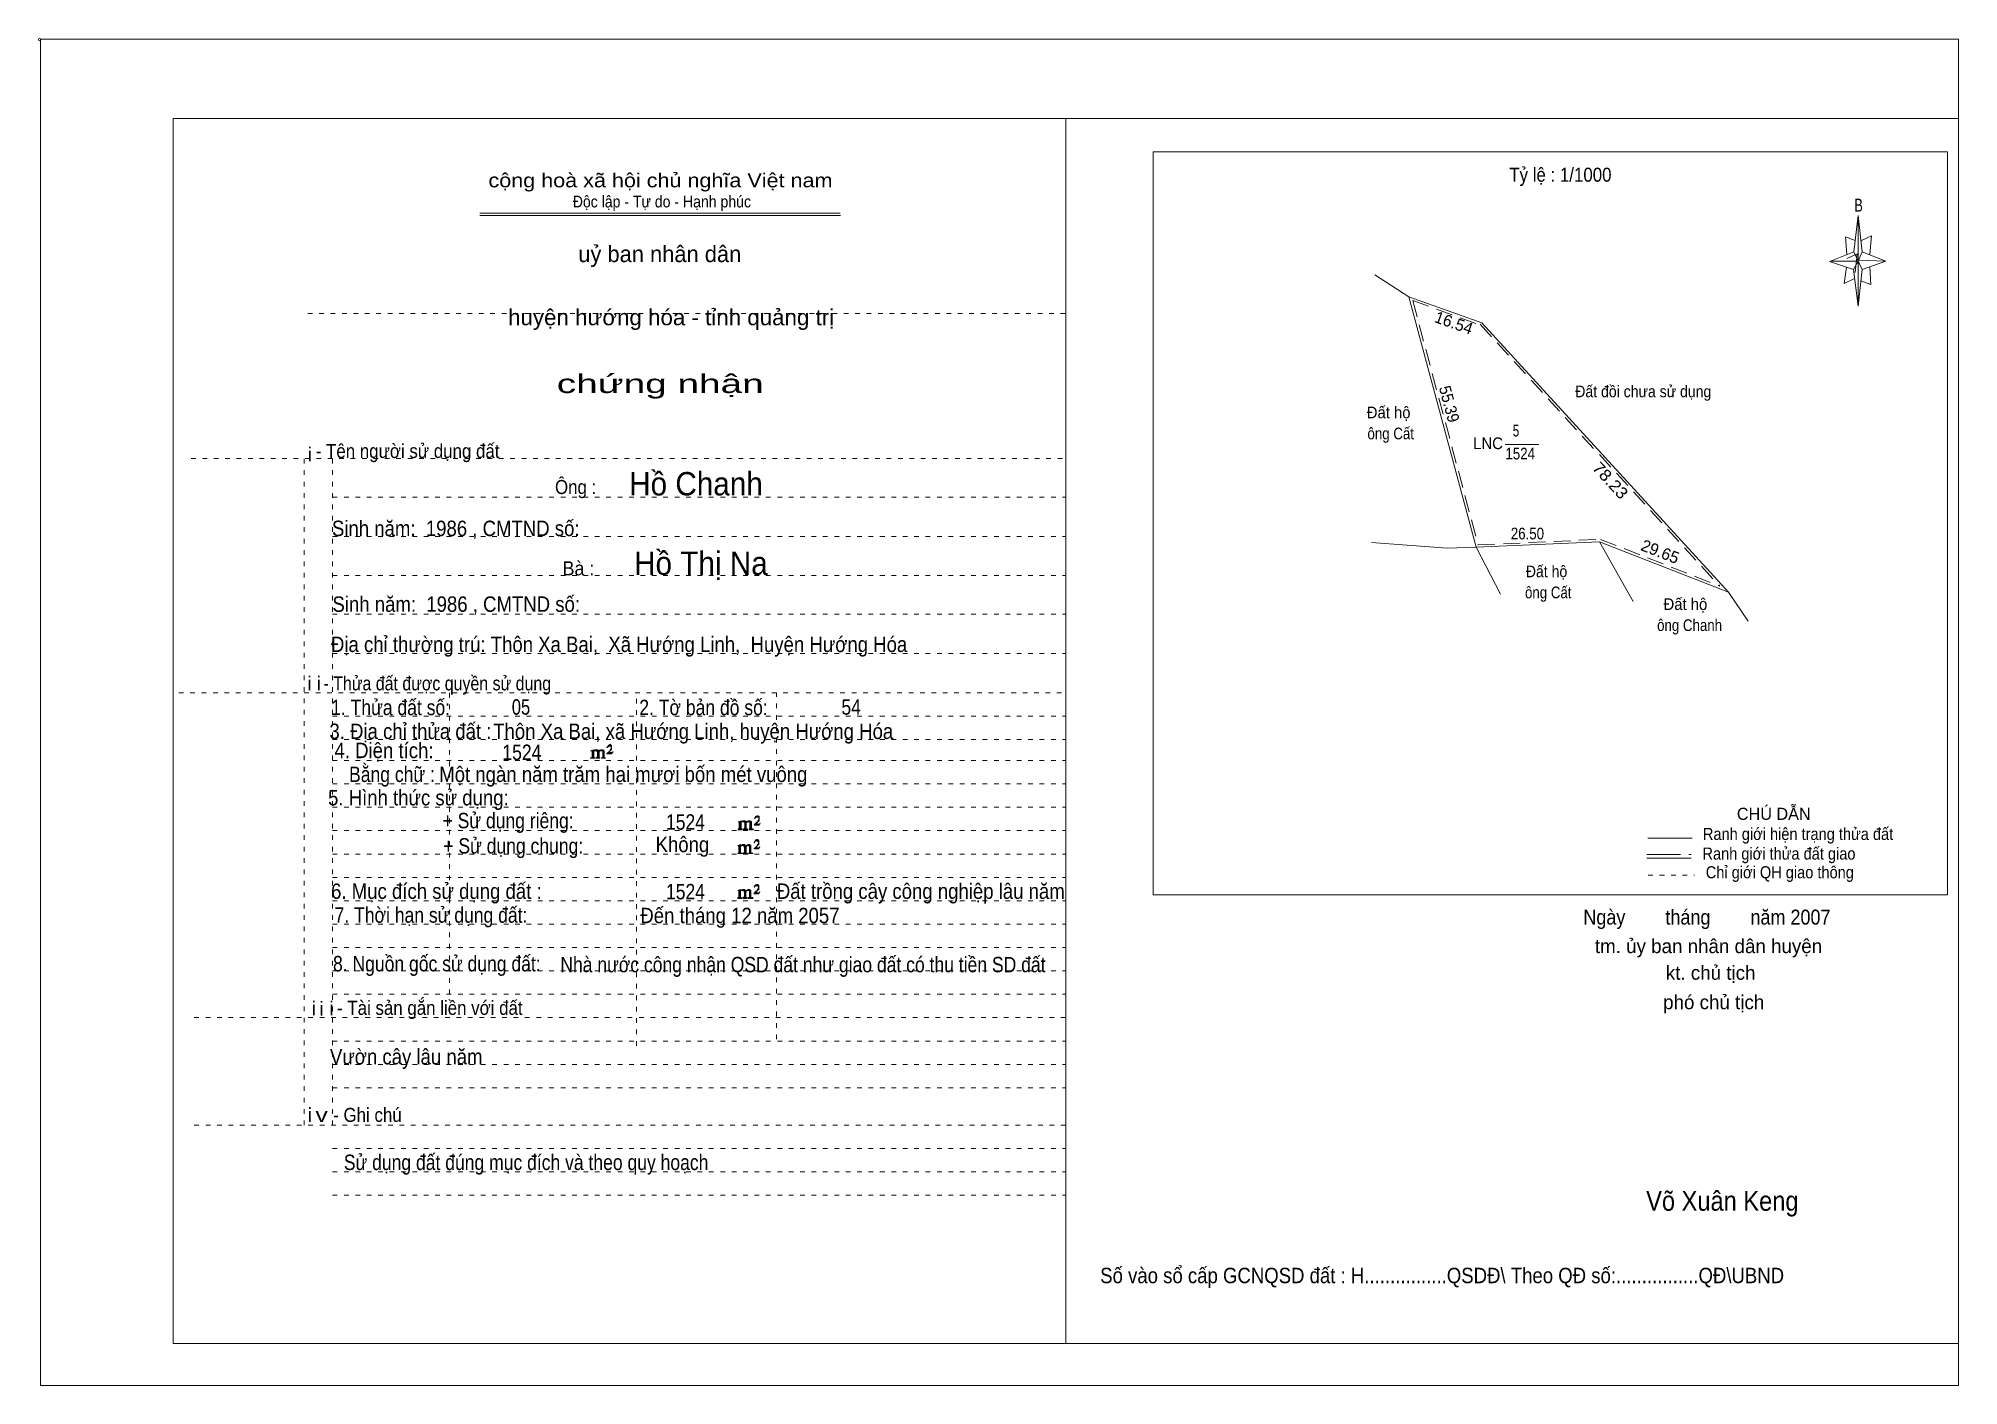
# Model space of a CAD drawing. Header units: centimetres. Extents: x -1.6 to 39.5, y -3.3 to 25.5.
import ezdxf
from ezdxf.enums import TextEntityAlignment as Align

# ---------------------------------------------------------------- set-up
doc = ezdxf.new("R2010")
doc.units = ezdxf.units.CM
doc.header["$LTSCALE"] = 0.12
for name, pattern in [('DOTTED', [1.5, 0.3, -1.2]), ('LONG_DASHED', [7.5, 6, -1.5]), ('MEDIUM_DASHED', [4.5, 3, -1.5])]:
    doc.linetypes.add(name, pattern=pattern)
for name, color, linetype, lineweight in [('1', 7, 'DOTTED', 13), ('10', 7, 'Continuous', 13), ('4', 7, 'Continuous', 13), ('5', 7, 'Continuous', 13), ('50', 7, 'Continuous', 13)]:
    doc.layers.add(name, color=color, linetype=linetype, lineweight=lineweight)

msp = doc.modelspace()

# ---------------------------------------------------------------- hatches: boundary and pattern name
at = {"layer": '50'}
for points in [[(10.27, 10.13), (10.27, 10.12), (10.27, 10.11), (10.25, 10.11), (10.24, 10.11), (10.24, 10.1), (10.33, 10.1), (10.33, 10.11), (10.32, 10.11), (10.31, 10.11), (10.31, 10.12), (10.31, 10.13), (10.31, 10.24), (10.31, 10.25), (10.32, 10.26), (10.34, 10.26), (10.35, 10.26), (10.36, 10.26), (10.37, 10.25), (10.39, 10.22), (10.39, 10.13), (10.37, 10.12), (10.37, 10.11), (10.36, 10.11), (10.35, 10.11), (10.35, 10.1), (10.44, 10.1), (10.44, 10.11), (10.43, 10.11), (10.42, 10.11), (10.42, 10.12), (10.42, 10.13), (10.42, 10.24), (10.44, 10.26), (10.45, 10.26), (10.46, 10.26), (10.49, 10.26), (10.49, 10.25), (10.5, 10.24), (10.5, 10.22), (10.5, 10.13), (10.5, 10.12), (10.49, 10.11), (10.49, 10.11), (10.47, 10.11), (10.47, 10.1), (10.56, 10.1), (10.56, 10.11), (10.55, 10.11), (10.54, 10.11), (10.53, 10.12), (10.53, 10.13), (10.53, 10.2), (10.53, 10.25), (10.53, 10.26), (10.52, 10.27), (10.5, 10.28), (10.47, 10.28), (10.46, 10.28), (10.44, 10.27), (10.41, 10.25), (10.41, 10.26), (10.4, 10.28), (10.39, 10.28), (10.37, 10.28), (10.35, 10.28), (10.34, 10.28), (10.32, 10.26), (10.31, 10.26), (10.31, 10.25), (10.31, 10.25), (10.31, 10.26), (10.31, 10.28), (10.24, 10.26), (10.24, 10.26), (10.25, 10.26), (10.27, 10.25), (10.27, 10.24), (10.27, 10.23)], [(10.69, 10.19), (10.72, 10.24), (10.72, 10.24), (10.71, 10.22), (10.69, 10.22), (10.68, 10.22), (10.63, 10.22), (10.66, 10.26), (10.67, 10.27), (10.69, 10.28), (10.69, 10.3), (10.69, 10.32), (10.69, 10.34), (10.69, 10.35), (10.69, 10.37), (10.68, 10.38), (10.67, 10.38), (10.66, 10.39), (10.65, 10.39), (10.63, 10.38), (10.63, 10.38), (10.62, 10.37), (10.61, 10.35), (10.59, 10.33), (10.61, 10.33), (10.61, 10.35), (10.62, 10.35), (10.63, 10.36), (10.65, 10.36), (10.66, 10.36), (10.67, 10.35), (10.68, 10.35), (10.68, 10.32), (10.68, 10.3), (10.66, 10.28), (10.66, 10.26), (10.65, 10.25), (10.59, 10.2), (10.59, 10.19)], [(13.42, 8.61), (13.42, 8.6), (13.42, 8.59), (13.41, 8.59), (13.4, 8.59), (13.4, 8.57), (13.48, 8.57), (13.48, 8.59), (13.47, 8.59), (13.46, 8.59), (13.46, 8.6), (13.46, 8.61), (13.46, 8.72), (13.46, 8.73), (13.47, 8.74), (13.5, 8.74), (13.51, 8.74), (13.52, 8.74), (13.53, 8.73), (13.54, 8.69), (13.54, 8.61), (13.53, 8.6), (13.53, 8.59), (13.52, 8.59), (13.51, 8.59), (13.51, 8.57), (13.6, 8.57), (13.6, 8.59), (13.58, 8.59), (13.57, 8.59), (13.57, 8.6), (13.57, 8.61), (13.57, 8.72), (13.6, 8.74), (13.61, 8.74), (13.62, 8.74), (13.64, 8.74), (13.64, 8.73), (13.65, 8.72), (13.65, 8.69), (13.65, 8.61), (13.65, 8.6), (13.64, 8.59), (13.64, 8.59), (13.63, 8.59), (13.63, 8.57), (13.72, 8.57), (13.72, 8.59), (13.7, 8.59), (13.69, 8.59), (13.68, 8.6), (13.68, 8.61), (13.68, 8.68), (13.68, 8.73), (13.68, 8.74), (13.67, 8.75), (13.65, 8.76), (13.63, 8.76), (13.62, 8.76), (13.6, 8.75), (13.56, 8.73), (13.56, 8.74), (13.55, 8.76), (13.54, 8.76), (13.53, 8.76), (13.51, 8.76), (13.5, 8.76), (13.47, 8.74), (13.46, 8.74), (13.46, 8.73), (13.46, 8.73), (13.46, 8.74), (13.46, 8.76), (13.4, 8.74), (13.4, 8.74), (13.41, 8.74), (13.42, 8.73), (13.42, 8.72), (13.42, 8.71)], [(13.85, 8.67), (13.87, 8.72), (13.87, 8.72), (13.86, 8.69), (13.85, 8.69), (13.84, 8.69), (13.78, 8.69), (13.82, 8.74), (13.83, 8.75), (13.85, 8.76), (13.85, 8.78), (13.85, 8.79), (13.85, 8.82), (13.85, 8.83), (13.85, 8.85), (13.84, 8.86), (13.83, 8.86), (13.82, 8.87), (13.8, 8.87), (13.78, 8.86), (13.78, 8.86), (13.77, 8.85), (13.76, 8.83), (13.75, 8.81), (13.76, 8.81), (13.76, 8.83), (13.77, 8.83), (13.78, 8.84), (13.8, 8.84), (13.82, 8.84), (13.83, 8.83), (13.84, 8.83), (13.84, 8.79), (13.84, 8.78), (13.82, 8.76), (13.82, 8.74), (13.8, 8.73), (13.75, 8.68), (13.75, 8.67)], [(13.41, 8.09), (13.41, 8.08), (13.41, 8.07), (13.4, 8.07), (13.39, 8.07), (13.39, 8.06), (13.48, 8.06), (13.48, 8.07), (13.47, 8.07), (13.45, 8.07), (13.45, 8.08), (13.45, 8.09), (13.45, 8.2), (13.45, 8.21), (13.47, 8.23), (13.49, 8.23), (13.5, 8.23), (13.51, 8.23), (13.52, 8.21), (13.53, 8.18), (13.53, 8.09), (13.52, 8.08), (13.52, 8.07), (13.51, 8.07), (13.5, 8.07), (13.5, 8.06), (13.59, 8.06), (13.59, 8.07), (13.58, 8.07), (13.57, 8.07), (13.57, 8.08), (13.57, 8.09), (13.57, 8.2), (13.59, 8.23), (13.6, 8.23), (13.61, 8.23), (13.63, 8.23), (13.63, 8.21), (13.64, 8.2), (13.64, 8.18), (13.64, 8.09), (13.64, 8.08), (13.63, 8.07), (13.63, 8.07), (13.62, 8.07), (13.62, 8.06), (13.71, 8.06), (13.71, 8.07), (13.7, 8.07), (13.69, 8.07), (13.67, 8.08), (13.67, 8.09), (13.67, 8.17), (13.67, 8.21), (13.67, 8.23), (13.66, 8.24), (13.64, 8.25), (13.62, 8.25), (13.61, 8.25), (13.59, 8.24), (13.55, 8.21), (13.55, 8.23), (13.54, 8.25), (13.53, 8.25), (13.52, 8.25), (13.5, 8.25), (13.49, 8.25), (13.47, 8.23), (13.45, 8.23), (13.45, 8.21), (13.45, 8.21), (13.45, 8.23), (13.45, 8.25), (13.39, 8.23), (13.39, 8.23), (13.4, 8.23), (13.41, 8.21), (13.41, 8.2), (13.41, 8.19)], [(13.84, 8.16), (13.86, 8.2), (13.86, 8.2), (13.85, 8.18), (13.84, 8.18), (13.83, 8.18), (13.77, 8.18), (13.81, 8.23), (13.82, 8.24), (13.84, 8.25), (13.84, 8.27), (13.84, 8.28), (13.84, 8.3), (13.84, 8.31), (13.84, 8.34), (13.83, 8.35), (13.82, 8.35), (13.81, 8.36), (13.8, 8.36), (13.77, 8.35), (13.77, 8.35), (13.76, 8.34), (13.75, 8.31), (13.74, 8.29), (13.75, 8.29), (13.75, 8.31), (13.76, 8.31), (13.77, 8.33), (13.8, 8.33), (13.81, 8.33), (13.82, 8.31), (13.83, 8.31), (13.83, 8.28), (13.83, 8.27), (13.81, 8.25), (13.81, 8.23), (13.8, 8.21), (13.74, 8.17), (13.74, 8.16)], [(13.84, 7.2), (13.86, 7.25), (13.86, 7.25), (13.85, 7.22), (13.84, 7.22), (13.83, 7.22), (13.77, 7.22), (13.81, 7.27), (13.82, 7.28), (13.84, 7.29), (13.84, 7.31), (13.84, 7.32), (13.84, 7.35), (13.84, 7.36), (13.84, 7.38), (13.83, 7.39), (13.82, 7.39), (13.81, 7.4), (13.79, 7.4), (13.77, 7.39), (13.77, 7.39), (13.76, 7.38), (13.75, 7.36), (13.74, 7.34), (13.75, 7.34), (13.75, 7.36), (13.76, 7.36), (13.77, 7.37), (13.79, 7.37), (13.81, 7.37), (13.82, 7.36), (13.83, 7.36), (13.83, 7.32), (13.83, 7.31), (13.81, 7.29), (13.81, 7.27), (13.79, 7.26), (13.74, 7.21), (13.74, 7.2)], [(13.41, 7.14), (13.41, 7.13), (13.41, 7.12), (13.4, 7.12), (13.39, 7.12), (13.39, 7.1), (13.47, 7.1), (13.47, 7.12), (13.46, 7.12), (13.45, 7.12), (13.45, 7.13), (13.45, 7.14), (13.45, 7.25), (13.45, 7.26), (13.46, 7.27), (13.49, 7.27), (13.5, 7.27), (13.51, 7.27), (13.52, 7.26), (13.53, 7.22), (13.53, 7.14), (13.52, 7.13), (13.52, 7.12), (13.51, 7.12), (13.5, 7.12), (13.5, 7.1), (13.59, 7.1), (13.59, 7.12), (13.57, 7.12), (13.56, 7.12), (13.56, 7.13), (13.56, 7.14), (13.56, 7.25), (13.59, 7.27), (13.6, 7.27), (13.61, 7.27), (13.63, 7.27), (13.63, 7.26), (13.64, 7.25), (13.64, 7.22), (13.64, 7.14), (13.64, 7.13), (13.63, 7.12), (13.63, 7.12), (13.62, 7.12), (13.62, 7.1), (13.71, 7.1), (13.71, 7.12), (13.69, 7.12), (13.68, 7.12), (13.67, 7.13), (13.67, 7.14), (13.67, 7.21), (13.67, 7.26), (13.67, 7.27), (13.66, 7.28), (13.64, 7.29), (13.62, 7.29), (13.61, 7.29), (13.59, 7.28), (13.55, 7.26), (13.55, 7.27), (13.54, 7.29), (13.53, 7.29), (13.52, 7.29), (13.5, 7.29), (13.49, 7.29), (13.46, 7.27), (13.45, 7.27), (13.45, 7.26), (13.45, 7.26), (13.45, 7.27), (13.45, 7.29), (13.39, 7.27), (13.39, 7.27), (13.4, 7.27), (13.41, 7.26), (13.41, 7.25), (13.41, 7.24)]]:
    msp.add_hatch(color=256, dxfattribs=at).paths.add_polyline_path(points)

# ---------------------------------------------------------------- linework, layer by layer
at = {"layer": '1', "linetype": 'Continuous'}
for p, q in [((1.31, -2.42), (1.31, 23.78)), ((1.31, 23.78), (39.51, 23.78)), ((20.41, -2.42), (20.41, 23.78)), ((39.51, -2.42), (39.51, 23.78)), ((7.87, 21.76), (15.58, 21.76)), ((7.87, 21.71), (15.59, 21.71)), ((37.26, 20.55), (36.75, 20.72)), ((1.31, -2.42), (39.51, -2.42))]:
    msp.add_line(p, q, dxfattribs=at)
at = {"layer": '1'}
for p, q in [((4.19, 19.61), (20.41, 19.61)), ((1.69, 16.51), (20.41, 16.51)), ((4.11, 2.25), (4.11, 16.51)), ((4.72, 2.25), (4.72, 16.51)), ((4.72, 15.68), (20.41, 15.68)), ((4.72, 14.84), (20.41, 14.84)), ((4.72, 14.01), (20.41, 14.01)), ((4.72, 13.18), (20.41, 13.18)), ((4.72, 12.34), (20.41, 12.34)), ((1.43, 11.5), (20.41, 11.5)), ((7.22, 5.05), (7.22, 11.5)), ((11.22, 3.95), (11.22, 11.5)), ((14.22, 4.09), (14.22, 11.5)), ((4.72, 11), (20.41, 11)), ((4.72, 10.5), (20.41, 10.5)), ((4.72, 10.05), (20.41, 10.05)), ((4.72, 9.55), (20.41, 9.55)), ((4.72, 9.05), (20.41, 9.05)), ((4.72, 8.55), (20.41, 8.55)), ((4.72, 8.05), (20.41, 8.05)), ((4.72, 7.55), (20.41, 7.55)), ((4.72, 7.05), (20.41, 7.05)), ((4.72, 6.55), (20.41, 6.55)), ((4.72, 6.05), (20.41, 6.05)), ((4.72, 5.55), (20.41, 5.55)), ((4.72, 5.05), (20.41, 5.05)), ((1.76, 4.55), (20.41, 4.55)), ((4.72, 4.05), (20.41, 4.05)), ((4.72, 3.55), (20.41, 3.55)), ((4.72, 3.05), (20.41, 3.05)), ((1.76, 2.25), (20.41, 2.25)), ((4.72, 1.75), (20.41, 1.75)), ((4.72, 1.25), (20.41, 1.25)), ((4.72, 0.75), (20.41, 0.75))]:
    msp.add_line(p, q, dxfattribs=at)
at = {"layer": '1', "linetype": 'Continuous'}
msp.add_lwpolyline([(-1.53, -3.32), (39.51, -3.32), (39.51, 25.48), (-1.53, 25.48)], close=True, dxfattribs=at)
msp.add_lwpolyline([(37.27, 20.35), (37.06, 20.25), (37.11, 20.6)], dxfattribs=at)
at = {"layer": '10'}
for p, q in [((27.02, 20.44), (27.75, 19.97)), ((27.75, 19.97), (29.19, 14.61)), ((26.95, 14.71), (28.57, 14.59)), ((28.57, 14.59), (29.19, 14.61)), ((29.19, 14.61), (31.83, 14.73)), ((29.71, 13.61), (29.19, 14.61)), ((31.83, 14.73), (34.59, 13.65)), ((32.55, 13.45), (31.83, 14.73))]:
    msp.add_line(p, q, dxfattribs=at)
at = {"layer": '10', "linetype": 'MEDIUM_DASHED'}
for p, q in [((27.83, 19.89), (29.29, 19.36)), ((29.27, 19.38), (34.4, 13.78)), ((31.85, 14.78), (34.4, 13.78))]:
    msp.add_line(p, q, dxfattribs=at)
at = {"layer": '10', "linetype": 'LONG_DASHED'}
msp.add_line((29.81, 16.81), (30.63, 16.81), dxfattribs=at)
at = {"layer": '10'}
msp.add_lwpolyline([(27.75, 19.97), (29.31, 19.41), (34.59, 13.65), (35.01, 13.03)], dxfattribs=at)
at = {"layer": '10', "linetype": 'MEDIUM_DASHED'}
msp.add_lwpolyline([(27.83, 19.89), (29.23, 14.66), (31.83, 14.78)], dxfattribs=at)
at = {"layer": '4'}
for p, q in [((32.86, 8.39), (33.81, 8.39)), ((32.84, 7.96), (33.79, 7.96))]:
    msp.add_line(p, q, dxfattribs=at)
at = {"layer": '4', "linetype": 'LONG_DASHED'}
msp.add_line((32.84, 8.04), (33.79, 8.04), dxfattribs=at)
at = {"layer": '4', "linetype": 'DOTTED'}
msp.add_line((32.87, 7.6), (33.86, 7.6), dxfattribs=at)
at = {"layer": '4'}
msp.add_lwpolyline([(22.28, 23.07), (39.27, 23.07), (39.27, 7.18), (22.28, 7.18)], close=True, dxfattribs=at)
msp.add_circle((-1.55, 25.47), 0.025, dxfattribs=at)
at = {"layer": '5'}
for p, q in [((37.27, 20.93), (37.36, 21.71)), ((37.45, 20.55), (37.36, 19.77)), ((37.45, 20.93), (37.95, 20.73)), ((37.61, 20.61), (37.63, 20.23)), ((37.63, 20.23), (37.42, 20.31))]:
    msp.add_line(p, q, dxfattribs=at)
for points in [[(37.36, 21.71), (37.45, 20.93), (37.36, 20.73)], [(37.36, 20.73), (36.77, 20.73), (37.27, 20.93), (37.45, 20.55), (37.95, 20.73), (37.36, 20.75)], [(37.36, 20.73), (37.36, 19.77), (37.26, 20.55)]]:
    msp.add_lwpolyline(points, close=True, dxfattribs=at)
for points in [[(37.3, 21.17), (37.09, 21.25), (37.12, 20.87)], [(37.43, 21.17), (37.65, 21.27), (37.61, 20.87)], [(37.36, 20.73), (37.27, 20.93), (36.77, 20.73)], [(37.12, 20.79), (37.34, 20.89), (37.3, 20.49)], [(37.36, 20.73), (37.45, 20.55), (37.95, 20.73)]]:
    msp.add_lwpolyline(points, dxfattribs=at)
at = {"layer": '50'}
for points in [[(10.27, 10.13), (10.27, 10.12), (10.27, 10.11), (10.25, 10.11), (10.24, 10.11), (10.24, 10.1), (10.33, 10.1), (10.33, 10.11), (10.32, 10.11), (10.31, 10.11), (10.31, 10.12), (10.31, 10.13), (10.31, 10.24), (10.31, 10.25), (10.32, 10.26), (10.34, 10.26), (10.35, 10.26), (10.36, 10.26), (10.37, 10.25), (10.39, 10.22), (10.39, 10.13), (10.37, 10.12), (10.37, 10.11), (10.36, 10.11), (10.35, 10.11), (10.35, 10.1), (10.44, 10.1), (10.44, 10.11), (10.43, 10.11), (10.42, 10.11), (10.42, 10.12), (10.42, 10.13), (10.42, 10.24), (10.44, 10.26), (10.45, 10.26), (10.46, 10.26), (10.49, 10.26), (10.49, 10.25), (10.5, 10.24), (10.5, 10.22), (10.5, 10.13), (10.5, 10.12), (10.49, 10.11), (10.49, 10.11), (10.47, 10.11), (10.47, 10.1), (10.56, 10.1), (10.56, 10.11), (10.55, 10.11), (10.54, 10.11), (10.53, 10.12), (10.53, 10.13), (10.53, 10.2), (10.53, 10.25), (10.53, 10.26), (10.52, 10.27), (10.5, 10.28), (10.47, 10.28), (10.46, 10.28), (10.44, 10.27), (10.41, 10.25), (10.41, 10.26), (10.4, 10.28), (10.39, 10.28), (10.37, 10.28), (10.35, 10.28), (10.34, 10.28), (10.32, 10.26), (10.31, 10.26), (10.31, 10.25), (10.31, 10.25), (10.31, 10.26), (10.31, 10.28), (10.24, 10.26), (10.24, 10.26), (10.25, 10.26), (10.27, 10.25), (10.27, 10.24), (10.27, 10.23)], [(10.69, 10.19), (10.72, 10.24), (10.72, 10.24), (10.71, 10.22), (10.69, 10.22), (10.68, 10.22), (10.63, 10.22), (10.66, 10.26), (10.67, 10.27), (10.69, 10.28), (10.69, 10.3), (10.69, 10.32), (10.69, 10.34), (10.69, 10.35), (10.69, 10.37), (10.68, 10.38), (10.67, 10.38), (10.66, 10.39), (10.65, 10.39), (10.63, 10.38), (10.63, 10.38), (10.62, 10.37), (10.61, 10.35), (10.59, 10.33), (10.61, 10.33), (10.61, 10.35), (10.62, 10.35), (10.63, 10.36), (10.65, 10.36), (10.66, 10.36), (10.67, 10.35), (10.68, 10.35), (10.68, 10.32), (10.68, 10.3), (10.66, 10.28), (10.66, 10.26), (10.65, 10.25), (10.59, 10.2), (10.59, 10.19)], [(13.42, 8.61), (13.42, 8.6), (13.42, 8.59), (13.41, 8.59), (13.4, 8.59), (13.4, 8.57), (13.48, 8.57), (13.48, 8.59), (13.47, 8.59), (13.46, 8.59), (13.46, 8.6), (13.46, 8.61), (13.46, 8.72), (13.46, 8.73), (13.47, 8.74), (13.5, 8.74), (13.51, 8.74), (13.52, 8.74), (13.53, 8.73), (13.54, 8.69), (13.54, 8.61), (13.53, 8.6), (13.53, 8.59), (13.52, 8.59), (13.51, 8.59), (13.51, 8.57), (13.6, 8.57), (13.6, 8.59), (13.58, 8.59), (13.57, 8.59), (13.57, 8.6), (13.57, 8.61), (13.57, 8.72), (13.6, 8.74), (13.61, 8.74), (13.62, 8.74), (13.64, 8.74), (13.64, 8.73), (13.65, 8.72), (13.65, 8.69), (13.65, 8.61), (13.65, 8.6), (13.64, 8.59), (13.64, 8.59), (13.63, 8.59), (13.63, 8.57), (13.72, 8.57), (13.72, 8.59), (13.7, 8.59), (13.69, 8.59), (13.68, 8.6), (13.68, 8.61), (13.68, 8.68), (13.68, 8.73), (13.68, 8.74), (13.67, 8.75), (13.65, 8.76), (13.63, 8.76), (13.62, 8.76), (13.6, 8.75), (13.56, 8.73), (13.56, 8.74), (13.55, 8.76), (13.54, 8.76), (13.53, 8.76), (13.51, 8.76), (13.5, 8.76), (13.47, 8.74), (13.46, 8.74), (13.46, 8.73), (13.46, 8.73), (13.46, 8.74), (13.46, 8.76), (13.4, 8.74), (13.4, 8.74), (13.41, 8.74), (13.42, 8.73), (13.42, 8.72), (13.42, 8.71)], [(13.85, 8.67), (13.87, 8.72), (13.87, 8.72), (13.86, 8.69), (13.85, 8.69), (13.84, 8.69), (13.78, 8.69), (13.82, 8.74), (13.83, 8.75), (13.85, 8.76), (13.85, 8.78), (13.85, 8.79), (13.85, 8.82), (13.85, 8.83), (13.85, 8.85), (13.84, 8.86), (13.83, 8.86), (13.82, 8.87), (13.8, 8.87), (13.78, 8.86), (13.78, 8.86), (13.77, 8.85), (13.76, 8.83), (13.75, 8.81), (13.76, 8.81), (13.76, 8.83), (13.77, 8.83), (13.78, 8.84), (13.8, 8.84), (13.82, 8.84), (13.83, 8.83), (13.84, 8.83), (13.84, 8.79), (13.84, 8.78), (13.82, 8.76), (13.82, 8.74), (13.8, 8.73), (13.75, 8.68), (13.75, 8.67)], [(13.41, 8.09), (13.41, 8.08), (13.41, 8.07), (13.4, 8.07), (13.39, 8.07), (13.39, 8.06), (13.48, 8.06), (13.48, 8.07), (13.47, 8.07), (13.45, 8.07), (13.45, 8.08), (13.45, 8.09), (13.45, 8.2), (13.45, 8.21), (13.47, 8.23), (13.49, 8.23), (13.5, 8.23), (13.51, 8.23), (13.52, 8.21), (13.53, 8.18), (13.53, 8.09), (13.52, 8.08), (13.52, 8.07), (13.51, 8.07), (13.5, 8.07), (13.5, 8.06), (13.59, 8.06), (13.59, 8.07), (13.58, 8.07), (13.57, 8.07), (13.57, 8.08), (13.57, 8.09), (13.57, 8.2), (13.59, 8.23), (13.6, 8.23), (13.61, 8.23), (13.63, 8.23), (13.63, 8.21), (13.64, 8.2), (13.64, 8.18), (13.64, 8.09), (13.64, 8.08), (13.63, 8.07), (13.63, 8.07), (13.62, 8.07), (13.62, 8.06), (13.71, 8.06), (13.71, 8.07), (13.7, 8.07), (13.69, 8.07), (13.67, 8.08), (13.67, 8.09), (13.67, 8.17), (13.67, 8.21), (13.67, 8.23), (13.66, 8.24), (13.64, 8.25), (13.62, 8.25), (13.61, 8.25), (13.59, 8.24), (13.55, 8.21), (13.55, 8.23), (13.54, 8.25), (13.53, 8.25), (13.52, 8.25), (13.5, 8.25), (13.49, 8.25), (13.47, 8.23), (13.45, 8.23), (13.45, 8.21), (13.45, 8.21), (13.45, 8.23), (13.45, 8.25), (13.39, 8.23), (13.39, 8.23), (13.4, 8.23), (13.41, 8.21), (13.41, 8.2), (13.41, 8.19)], [(13.84, 8.16), (13.86, 8.2), (13.86, 8.2), (13.85, 8.18), (13.84, 8.18), (13.83, 8.18), (13.77, 8.18), (13.81, 8.23), (13.82, 8.24), (13.84, 8.25), (13.84, 8.27), (13.84, 8.28), (13.84, 8.3), (13.84, 8.31), (13.84, 8.34), (13.83, 8.35), (13.82, 8.35), (13.81, 8.36), (13.8, 8.36), (13.77, 8.35), (13.77, 8.35), (13.76, 8.34), (13.75, 8.31), (13.74, 8.29), (13.75, 8.29), (13.75, 8.31), (13.76, 8.31), (13.77, 8.33), (13.8, 8.33), (13.81, 8.33), (13.82, 8.31), (13.83, 8.31), (13.83, 8.28), (13.83, 8.27), (13.81, 8.25), (13.81, 8.23), (13.8, 8.21), (13.74, 8.17), (13.74, 8.16)], [(13.84, 7.2), (13.86, 7.25), (13.86, 7.25), (13.85, 7.22), (13.84, 7.22), (13.83, 7.22), (13.77, 7.22), (13.81, 7.27), (13.82, 7.28), (13.84, 7.29), (13.84, 7.31), (13.84, 7.32), (13.84, 7.35), (13.84, 7.36), (13.84, 7.38), (13.83, 7.39), (13.82, 7.39), (13.81, 7.4), (13.79, 7.4), (13.77, 7.39), (13.77, 7.39), (13.76, 7.38), (13.75, 7.36), (13.74, 7.34), (13.75, 7.34), (13.75, 7.36), (13.76, 7.36), (13.77, 7.37), (13.79, 7.37), (13.81, 7.37), (13.82, 7.36), (13.83, 7.36), (13.83, 7.32), (13.83, 7.31), (13.81, 7.29), (13.81, 7.27), (13.79, 7.26), (13.74, 7.21), (13.74, 7.2)], [(13.41, 7.14), (13.41, 7.13), (13.41, 7.12), (13.4, 7.12), (13.39, 7.12), (13.39, 7.1), (13.47, 7.1), (13.47, 7.12), (13.46, 7.12), (13.45, 7.12), (13.45, 7.13), (13.45, 7.14), (13.45, 7.25), (13.45, 7.26), (13.46, 7.27), (13.49, 7.27), (13.5, 7.27), (13.51, 7.27), (13.52, 7.26), (13.53, 7.22), (13.53, 7.14), (13.52, 7.13), (13.52, 7.12), (13.51, 7.12), (13.5, 7.12), (13.5, 7.1), (13.59, 7.1), (13.59, 7.12), (13.57, 7.12), (13.56, 7.12), (13.56, 7.13), (13.56, 7.14), (13.56, 7.25), (13.59, 7.27), (13.6, 7.27), (13.61, 7.27), (13.63, 7.27), (13.63, 7.26), (13.64, 7.25), (13.64, 7.22), (13.64, 7.14), (13.64, 7.13), (13.63, 7.12), (13.63, 7.12), (13.62, 7.12), (13.62, 7.1), (13.71, 7.1), (13.71, 7.12), (13.69, 7.12), (13.68, 7.12), (13.67, 7.13), (13.67, 7.14), (13.67, 7.21), (13.67, 7.26), (13.67, 7.27), (13.66, 7.28), (13.64, 7.29), (13.62, 7.29), (13.61, 7.29), (13.59, 7.28), (13.55, 7.26), (13.55, 7.27), (13.54, 7.29), (13.53, 7.29), (13.52, 7.29), (13.5, 7.29), (13.49, 7.29), (13.46, 7.27), (13.45, 7.27), (13.45, 7.26), (13.45, 7.26), (13.45, 7.27), (13.45, 7.29), (13.39, 7.27), (13.39, 7.27), (13.4, 7.27), (13.41, 7.26), (13.41, 7.25), (13.41, 7.24)]]:
    msp.add_lwpolyline(points, close=True, dxfattribs=at)

# ---------------------------------------------------------------- texts
at = {"layer": '1'}
for s, height, width, p in [('cộng hoà xã hội chủ nghĩa Việt nam', 0.3, 1.15, (11.735, 22.31)), ('Độc lập - Tự do - Hạnh phúc', 0.25, 0.9, (11.765, 21.88)), ('chứng nhận', 0.4, 1.55, (11.73, 17.91)), ('- Tên người sử dụng đất', 0.3, 0.9, (6.325, 16.52)), ('- Thửa đất được quyền sử dụng', 0.3, 0.85, (6.96, 11.55)), ('- Tài sản gắn liền với đất ', 0.3, 0.9, (6.85, 4.61)), ('v', 0.3, 1.3, (4.485, 2.32)), ('- Ghi chú', 0.3, 0.9, (5.465, 2.32))]:
    msp.add_text(s, height=height, dxfattribs=dict(at, width=width)).set_placement(p, align=Align.CENTER)
for s, height, p in [('uỷ ban nhân dân', 0.35, (11.72, 20.71)), ('i', 0.3, (4.235, 16.45)), ('i', 0.3, (4.225, 11.55)), ('i', 0.3, (4.425, 11.55)), ('i', 0.3, (4.315, 4.6)), ('i', 0.3, (4.485, 4.59)), ('i', 0.3, (4.695, 4.6)), ('i', 0.3, (4.235, 2.32))]:
    msp.add_text(s, height=height, dxfattribs=at).set_placement(p, align=Align.CENTER)
at = {"layer": '10'}
for s, height, width, p in [('Tỷ lệ : 1/1000', 0.3, 0.9, (30.99, 22.43)), ('Đất đồi chưa sử dụng ', 0.25, 0.9, (32.805, 17.82)), ('Đất hộ', 0.25, 0.95, (27.315, 17.37)), (' ông Cất', 0.25, 0.85, (27.32, 16.92)), ('5', 0.25, 0.75, (30.04, 16.98)), ('1524', 0.25, 0.85, (30.13, 16.49)), ('Hồ Chanh', 0.5, 0.95, (12.495, 15.72)), ('26.50', 0.25, 0.85, (30.285, 14.78)), ('Hồ Thị Na', 0.5, 0.95, (12.6, 14.02)), ('Đất hộ ', 0.25, 0.9, (30.735, 13.97)), ('ông Cất', 0.25, 0.85, (30.73, 13.52)), ('Đất hộ', 0.25, 0.95, (33.665, 13.27)), ('  ông Chanh', 0.25, 0.85, (33.675, 12.82)), ('Võ Xuân Keng', 0.42, 0.9, (34.455, 0.42))]:
    msp.add_text(s, height=height, dxfattribs=dict(at, width=width)).set_placement(p, align=Align.CENTER)
for s, rotation, p in [('16.54', 340.689, (28.669, 19.294)), ('29.65', 338.722, (33.08, 14.402))]:
    msp.add_text(s, height=0.25, rotation=rotation, dxfattribs=at).set_placement(p, align=Align.CENTER)
for s, rotation, width, p in [('55.39', 285.1, 0.95, (28.492, 17.643)), ('78.23', 312.57, 1.1, (31.967, 15.955))]:
    msp.add_text(s, height=0.25, rotation=rotation, dxfattribs=dict(at, width=width)).set_placement(p, align=Align.CENTER)
at = {"layer": '10', "width": 0.95}
msp.add_text('LNC', height=0.25, dxfattribs=at).set_placement((29.76, 16.71), align=Align.RIGHT)
at = {"layer": '4'}
msp.add_text('CHÚ DẪN', height=0.2591, dxfattribs=at).set_placement((35.555, 8.78), align=Align.CENTER)
at = {"layer": '4', "width": 0.9}
for s, p in [('Ranh giới hiện trạng thửa đất', (36.075, 8.35)), ('Ranh giới thửa đất giao ', (35.71, 7.93)), ('Chỉ giới QH giao thông', (35.685, 7.53))]:
    msp.add_text(s, height=0.2591, dxfattribs=at).set_placement(p, align=Align.CENTER)
at = {"layer": '5', "width": 0.75}
msp.add_text('B', height=0.276, dxfattribs=at).set_placement((37.37, 21.79), align=Align.CENTER)
at = {"layer": '50'}
for s, height, width, p in [('  huyện hướng hóa - tỉnh quảng trị', 0.34, 1.05, (11.83, 19.36)), ('Ông :', 0.3, 0.9, (9.92, 15.75)), ('Sinh năm:  1986 , CMTND số:  ', 0.33, 0.9, (7.465, 14.85)), ('Bà :', 0.3, 0.95, (9.98, 14.01)), ('Sinh năm:  1986 , CMTND số:  ', 0.33, 0.9, (7.475, 13.23)), ('Địa chỉ thường trú: Thôn Xa Bai,  Xã Hướng Linh,  Huyện Hướng Hóa', 0.33, 0.9, (10.85, 12.37)), ('1. Thửa đất số:  ', 0.33, 0.85, (6.065, 11.02)), ('05', 0.33, 0.8, (8.75, 11.03)), ('2. Tờ bản đồ số:  ', 0.33, 0.85, (12.76, 11.02)), ('54', 0.33, 0.85, (15.815, 11.03)), ('3. Địa chỉ thửa đất : ', 0.33, 0.9, (6.44, 10.51)), ('Thôn Xa Bai, xã Hướng Linh, huyện Hướng Hóa', 0.33, 0.9, (12.435, 10.51)), ('4. Diện tích: ', 0.33, 0.9, (5.875, 10.1)), ('1524', 0.33, 0.85, (8.77, 10.06)), ('Bằng chữ :', 0.33, 0.85, (5.99, 9.59)), ('Một ngàn năm trăm hai mươi bốn mét vuông', 0.33, 0.9, (10.94, 9.59)), ('5. Hình thức sử dụng:', 0.33, 0.9, (6.555, 9.09)), ('+ Sử dụng riêng:', 0.33, 0.85, (8.475, 8.6)), ('1524', 0.33, 0.85, (12.27, 8.57)), ('+ Sử dụng chung:', 0.33, 0.85, (8.585, 8.06)), ('Không', 0.33, 0.9, (12.205, 8.09)), ('6. Mục đích sử dụng đất :', 0.33, 0.9, (6.94, 7.09)), ('1524', 0.33, 0.85, (12.27, 7.08)), ('Đất trồng cây công nghiệp lâu năm', 0.33, 0.9, (17.305, 7.09)), ('7. Thời hạn sử dụng đất:', 0.33, 0.85, (6.825, 6.58)), ('Đến tháng 12 năm 2057', 0.33, 0.9, (13.435, 6.57)), ('Ngày        tháng        năm 2007', 0.32, 0.9, (34.125, 6.54)), ('8. Nguồn gốc sử dụng đất:', 0.33, 0.85, (6.95, 5.54)), ('Nhà nước công nhận QSD đất như giao đất có thu tiền SD đất ', 0.33, 0.85, (14.835, 5.52)), ('Vườn cây lâu năm', 0.33, 0.9, (6.295, 3.55)), ('Sử dụng đất đúng mục đích và theo quy hoạch', 0.33, 0.85, (8.86, 1.29)), ('Số vào sổ cấp GCNQSD đất : H................QSDĐ\\ Theo QĐ số:................QĐ\\UBND', 0.33, 0.9, (28.46, -1.13))]:
    msp.add_text(s, height=height, dxfattribs=dict(at, width=width)).set_placement(p, align=Align.CENTER)
for s, p in [('tm. ủy ban nhân dân huyện ', (34.215, 5.93)), ('kt. chủ tịch', (34.205, 5.36)), ('phó chủ tịch', (34.27, 4.73))]:
    msp.add_text(s, height=0.3, dxfattribs=at).set_placement(p, align=Align.CENTER)

doc.saveas('drawing.dxf')
